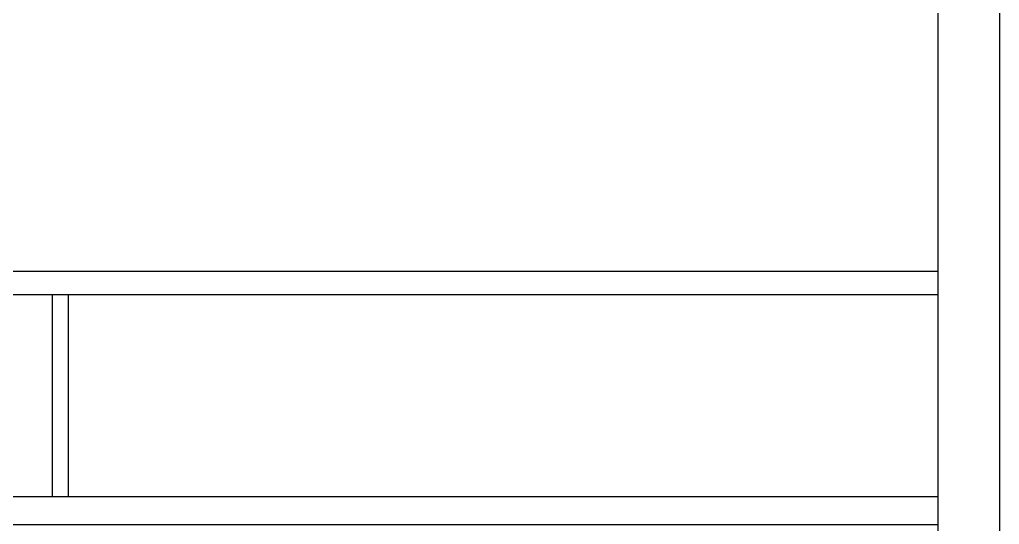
# Model space of a CAD drawing. Header units: millimetres. Extents: x 4862 to 20554, y 7569 to 11262.
# Drawn here: x 6574.4 to 6646.9, y 8119.9 to 8157.3 of the extents above; entities that cross this region are included whole.
import ezdxf

# ---------------------------------------------------------------- set-up
doc = ezdxf.new("R2010")
doc.units = ezdxf.units.MM

# ---------------------------------------------------------------- blocks, each defined once
blk = doc.blocks.new('A$C398a0407')
for p, q in [((8134, 5895.4), (9568, 5895.4)), ((8134, 5871.3), (9568, 5871.3)), ((8134, 5871.3), (9568, 5871.3)), ((8647.7, 5871.3), (8647.7, 5661)), ((8664.1, 5871.3), (8664.1, 5661)), ((8134, 5661), (9568, 5661)), ((8134, 5632.1), (9568, 5632.1))]:
    blk.add_line(p, q)
for points in [[(9632, 0), (0, 0), (0, 6848), (9632, 6848)], [(9568, 64), (64, 64), (64, 6784), (9568, 6784)]]:
    blk.add_lwpolyline(points, close=True)
blk = doc.blocks.new('A$Caecb7373')
at = {"color": 1}
blk.add_lwpolyline([(0, 821.76), (1155.84, 821.76), (1155.84, 0), (0, 0)], close=True, dxfattribs=at)

msp = doc.modelspace()

# ---------------------------------------------------------------- block references
at = {"xscale": 0.07121552266649725, "yscale": 0.07121552266649725, "zscale": 0.07121552266649725}
msp.add_blockref('A$C398a0407', (5960.981, 7718.828), dxfattribs=at)
at = {"color": 1, "xscale": 0.593462688887471, "yscale": 0.593462688887471, "zscale": 0.593462688887471}
msp.add_blockref('A$Caecb7373', (5960.981, 7718.828), dxfattribs=at)

doc.saveas('drawing.dxf')
